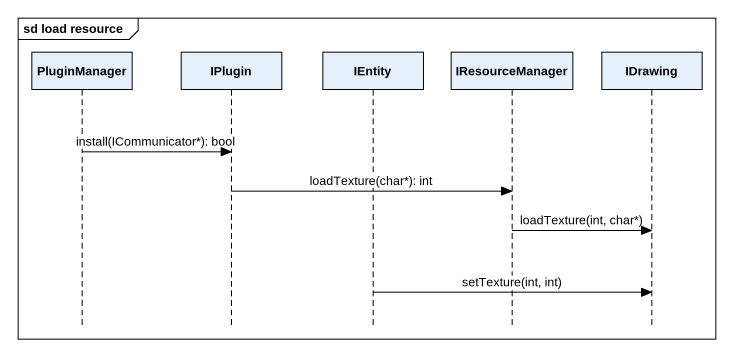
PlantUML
@startuml
mainframe sd load resource
hide footbox
participant PluginManager
participant IPlugin
participant IEntity
participant IResourceManager
participant IDrawing

PluginManager -> IPlugin : install(ICommunicator*): bool
IPlugin -> IResourceManager : loadTexture(char*): int
IResourceManager -> IDrawing : loadTexture(int, char*)
IEntity -> IDrawing : setTexture(int, int)
@enduml
